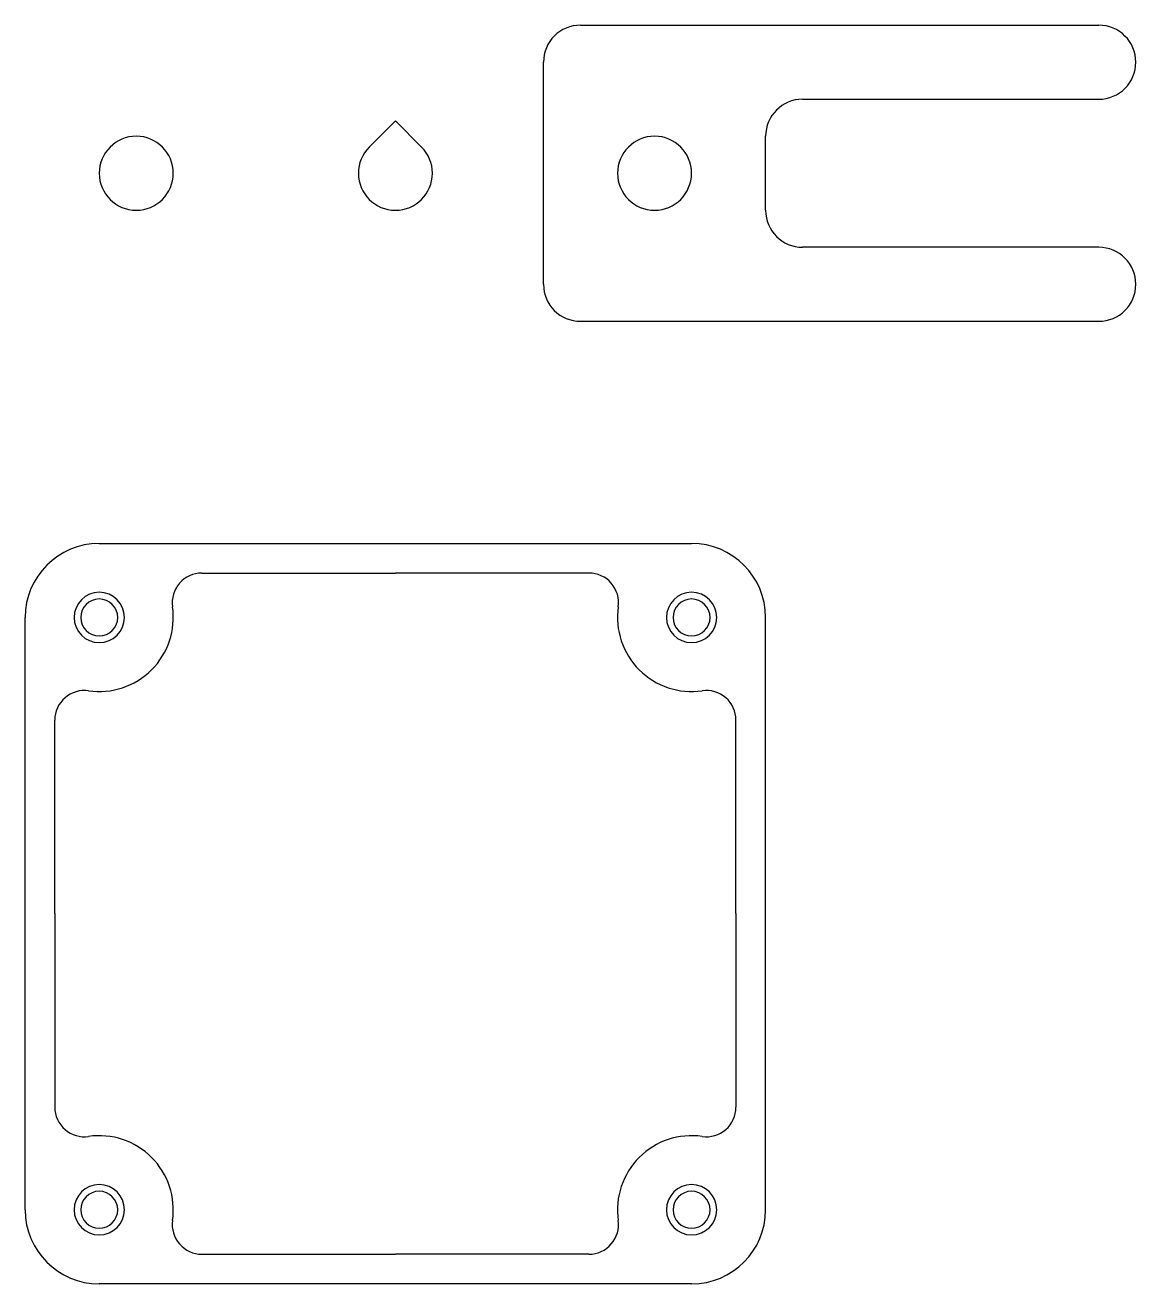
# Model space of a CAD drawing. Header units: inches. Extents: x -0.98 to 1.97, y -2.95 to 0.39.
import ezdxf

# ---------------------------------------------------------------- set-up
doc = ezdxf.new("R2010")
doc.units = ezdxf.units.IN
doc.layers.get('0').update_dxf_attribs({"linetype": 'CONTINUOUS'})
for name, color, linetype in [('1', 7, 'CONTINUOUS'), ('2', 7, 'CONTINUOUS'), ('3', 7, 'CONTINUOUS'), ('5', 7, 'CONTINUOUS')]:
    doc.layers.add(name, color=color, linetype=linetype)

msp = doc.modelspace()

# ---------------------------------------------------------------- linework, layer by layer
at = {"color": 0, "linetype": 'CONTINUOUS'}
for centre, start, end in [((-0.7874, -1.1811), 0, 180), ((0.7874, -1.1811), 360, 180), ((-0.7874, -1.1811), 180, 0), ((0.7874, -1.1811), 180, 360), ((-0.7874, -2.7559), 360, 180), ((0.7874, -2.7559), 360, 180), ((-0.7874, -2.7559), 180, 360), ((0.7874, -2.7559), 180, 0)]:
    msp.add_arc(centre, 0.0492, start, end, dxfattribs=at)
at = {"layer": '1', "color": 1, "linetype": 'CONTINUOUS'}
for q in [(-0.0696, 0.0696), (0.0696, 0.0696)]:
    msp.add_line((0, 0.1392), q, dxfattribs=at)
for start, end in [(135, 180), (360, 45), (180, 360)]:
    msp.add_arc((0, 0), 0.0984, start, end, dxfattribs=at)
at = {"layer": '2', "color": 2, "linetype": 'CONTINUOUS'}
for p, q in [((-0.5146, -1.063), (0, -1.063)), ((0.5146, -1.063), (0, -1.063)), ((-0.9055, -1.9685), (-0.9055, -1.4539)), ((0.9055, -1.9685), (0.9055, -1.4539)), ((-0.9055, -1.9685), (-0.9055, -2.4831)), ((0.9055, -1.9685), (0.9055, -2.4831)), ((-0.5146, -2.874), (0, -2.874)), ((0.5146, -2.874), (0, -2.874))]:
    msp.add_line(p, q, dxfattribs=at)
for centre, radius, start, end in [((-0.5146, -1.1417), 0.0787, 90, 188.2132), ((0.5146, -1.1417), 0.0787, 351.7868, 90), ((-0.7874, -1.1811), 0.1969, 261.7868, 8.2132), ((0.7874, -1.1811), 0.1969, 171.7868, 278.2132), ((-0.8268, -1.4539), 0.0787, 81.7868, 180), ((0.8268, -1.4539), 0.0787, 360, 98.2132), ((-0.8268, -2.4831), 0.0787, 180, 278.2132), ((0.8268, -2.4831), 0.0787, 261.7868, 360), ((-0.7874, -2.7559), 0.1969, 351.7868, 98.2132), ((0.7874, -2.7559), 0.1969, 81.7868, 188.2132), ((-0.5146, -2.7953), 0.0787, 171.7868, 270), ((0.5146, -2.7953), 0.0787, 270, 8.2132)]:
    msp.add_arc(centre, radius, start, end, dxfattribs=at)
at = {"layer": '3', "color": 3, "linetype": 'CONTINUOUS'}
for p, q in [((0.4921, 0.3937), (1.8701, 0.3937)), ((0.3937, -0.2953), (0.3937, 0.2953)), ((1.0827, 0.1969), (1.8701, 0.1969)), ((0.9843, -0.0984), (0.9843, 0.0984)), ((1.8701, -0.1969), (1.0827, -0.1969)), ((0.4921, -0.3937), (1.8701, -0.3937)), ((-0.7874, -0.9843), (0.7874, -0.9843)), ((-0.9843, -2.7559), (-0.9843, -1.1811)), ((0.9843, -2.7559), (0.9843, -1.1811)), ((0.7874, -2.9528), (-0.7874, -2.9528))]:
    msp.add_line(p, q, dxfattribs=at)
for centre, radius, start, end in [((0.4921, 0.2953), 0.0984, 90, 180), ((1.8701, 0.2953), 0.0984, 360, 90), ((1.8701, 0.2953), 0.0984, 270, 360), ((1.0827, 0.0984), 0.0984, 90, 180), ((1.0827, -0.0984), 0.0984, 180, 270), ((1.8701, -0.2953), 0.0984, 360, 90), ((0.4921, -0.2953), 0.0984, 180, 270), ((1.8701, -0.2953), 0.0984, 270, 0), ((-0.7874, -1.1811), 0.1969, 90, 180), ((0.7874, -1.1811), 0.1969, 360, 90), ((-0.7874, -2.7559), 0.1969, 180, 270), ((0.7874, -2.7559), 0.1969, 270, 360)]:
    msp.add_arc(centre, radius, start, end, dxfattribs=at)
at = {"layer": '5', "color": 5, "linetype": 'CONTINUOUS'}
for centre, radius, start, end in [((-0.689, 0), 0.0984, 360, 180), ((0.689, 0), 0.0984, 360, 180), ((-0.689, 0), 0.0984, 180, 0), ((0.689, 0), 0.0984, 180, 360), ((-0.7874, -1.1811), 0.0669, 360, 180), ((0.7874, -1.1811), 0.0669, 360, 180), ((-0.7874, -1.1811), 0.0669, 180, 360), ((0.7874, -1.1811), 0.0669, 180, 360), ((-0.7874, -2.7559), 0.0669, 360, 180), ((0.7874, -2.7559), 0.0669, 360, 180), ((-0.7874, -2.7559), 0.0669, 180, 360), ((0.7874, -2.7559), 0.0669, 180, 360)]:
    msp.add_arc(centre, radius, start, end, dxfattribs=at)

doc.saveas('drawing.dxf')
